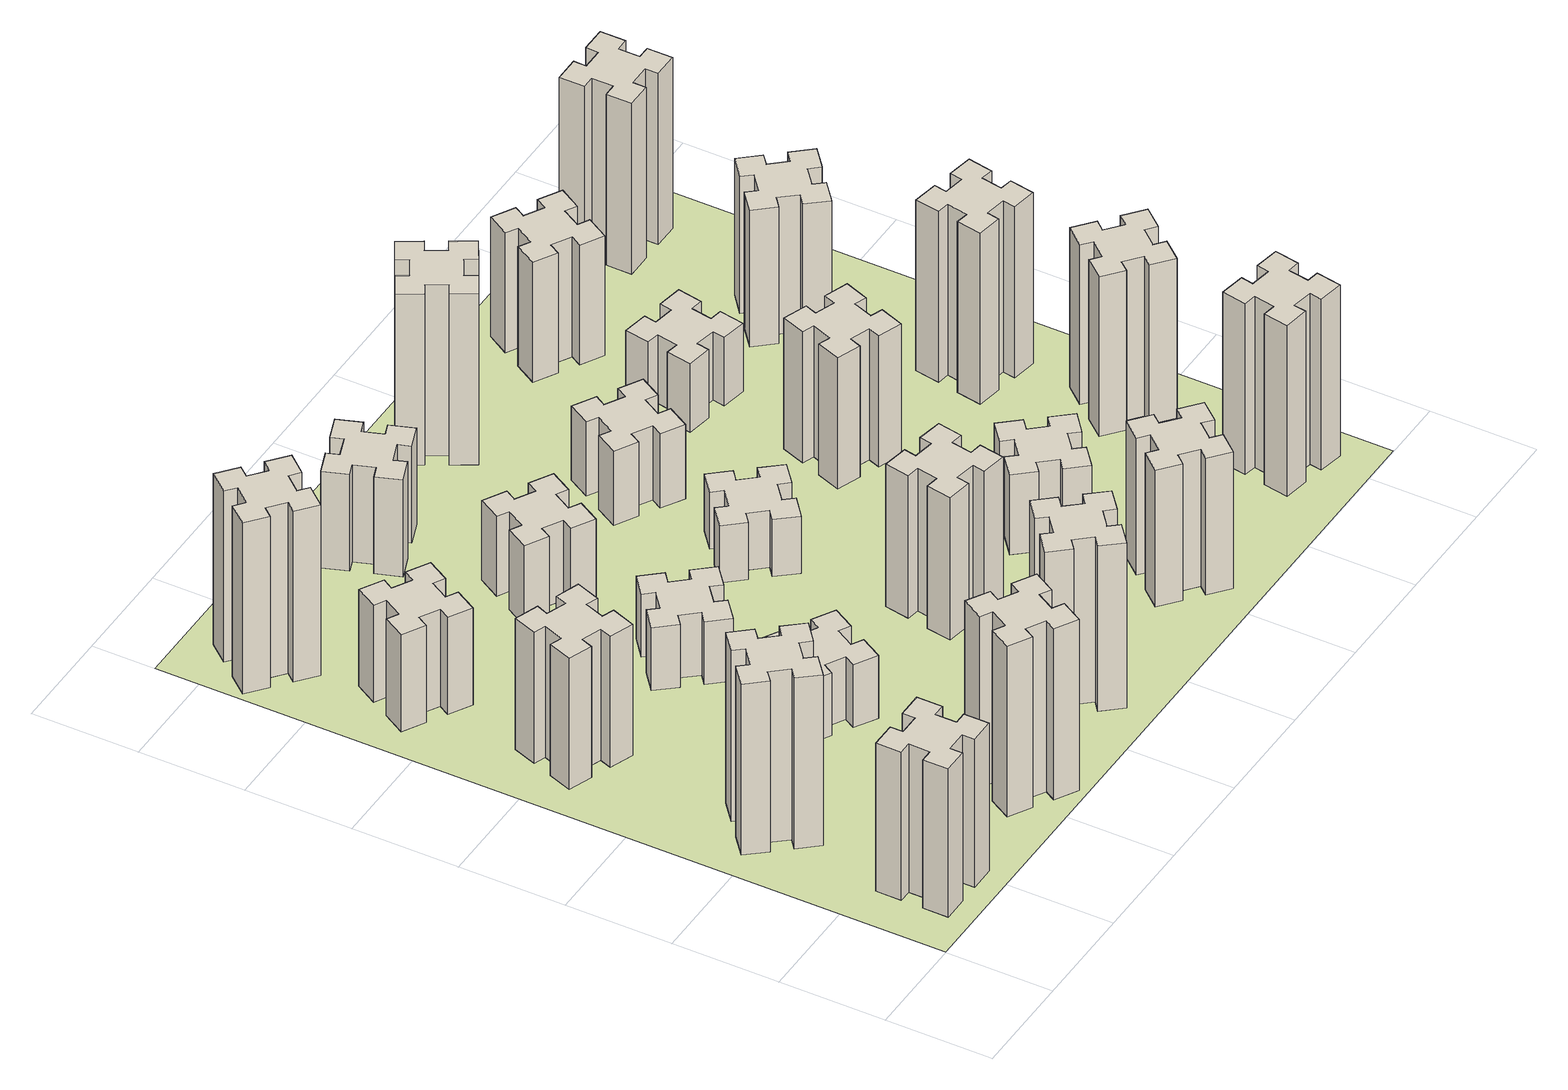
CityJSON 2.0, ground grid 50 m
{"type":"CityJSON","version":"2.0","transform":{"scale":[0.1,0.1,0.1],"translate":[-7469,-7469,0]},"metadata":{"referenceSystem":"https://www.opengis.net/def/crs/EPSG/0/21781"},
"CityObjects":{
"building1":{"type":"Building","attributes":{"class":"1000","function":"1000","usage":"1000","yearOfConstruction":2016,"roofType":"1000","measuredHeight":78,"storeysAboveGround":30,"storeysBelowGround":0},"geometry":[{"type":"Solid","lod":"1","boundaries":[[[[0,1,2,3,4,5,6,7,8,9,10,11,12,13,14,15,16,17,18,19]],[[17,16,20,21]],[[16,15,22,20]],[[15,14,23,22]],[[14,13,24,23]],[[13,12,25,24]],[[12,11,26,25]],[[11,10,27,26]],[[10,9,28,27]],[[9,8,29,28]],[[8,7,30,29]],[[7,6,31,30]],[[6,5,32,31]],[[5,4,33,32]],[[4,3,34,33]],[[3,2,35,34]],[[2,1,36,35]],[[1,0,37,36]],[[0,19,38,37]],[[19,18,39,38]],[[18,17,21,39]],[[24,25,26,27,28,29,30,31,32,33,34,35,36,37,38,39,21,20,22,23]]]]}]},
"building2":{"type":"Building","attributes":{"class":"1000","function":"1000","usage":"1000","yearOfConstruction":2016,"roofType":"1000","measuredHeight":90,"storeysAboveGround":30,"storeysBelowGround":0},"geometry":[{"type":"Solid","lod":"1","boundaries":[[[[40,41,42,43,44,45,46,47,48,49,50,51,52,53,54,55,56,57,58,59]],[[57,56,60,61]],[[56,55,62,60]],[[55,54,63,62]],[[54,53,64,63]],[[53,52,65,64]],[[52,51,66,65]],[[51,50,67,66]],[[50,49,68,67]],[[49,48,69,68]],[[48,47,70,69]],[[47,46,71,70]],[[46,45,72,71]],[[45,44,73,72]],[[44,43,74,73]],[[43,42,75,74]],[[42,41,76,75]],[[41,40,77,76]],[[40,59,78,77]],[[59,58,79,78]],[[58,57,61,79]],[[64,65,66,67,68,69,70,71,72,73,74,75,76,77,78,79,61,60,62,63]]]]}]},
"building3":{"type":"Building","attributes":{"class":"1000","function":"1000","usage":"1000","yearOfConstruction":2016,"roofType":"1000","measuredHeight":69,"storeysAboveGround":30,"storeysBelowGround":0},"geometry":[{"type":"Solid","lod":"1","boundaries":[[[[80,81,82,83,84,85,86,87,88,89,90,91,92,93,94,95,96,97,98,99]],[[97,96,100,101]],[[96,95,102,100]],[[95,94,103,102]],[[94,93,104,103]],[[93,92,105,104]],[[92,91,106,105]],[[91,90,107,106]],[[90,89,108,107]],[[89,88,109,108]],[[88,87,110,109]],[[87,86,111,110]],[[86,85,112,111]],[[85,84,113,112]],[[84,83,114,113]],[[83,82,115,114]],[[82,81,116,115]],[[81,80,117,116]],[[80,99,118,117]],[[99,98,119,118]],[[98,97,101,119]],[[104,105,106,107,108,109,110,111,112,113,114,115,116,117,118,119,101,100,102,103]]]]}]},
"building4":{"type":"Building","attributes":{"class":"1000","function":"1000","usage":"1000","yearOfConstruction":2016,"roofType":"1000","measuredHeight":51,"storeysAboveGround":30,"storeysBelowGround":0},"geometry":[{"type":"Solid","lod":"1","boundaries":[[[[120,121,122,123,124,125,126,127,128,129,130,131,132,133,134,135,136,137,138,139]],[[137,136,140,141]],[[136,135,142,140]],[[135,134,143,142]],[[134,133,144,143]],[[133,132,145,144]],[[132,131,146,145]],[[131,130,147,146]],[[130,129,148,147]],[[129,128,149,148]],[[128,127,150,149]],[[127,126,151,150]],[[126,125,152,151]],[[125,124,153,152]],[[124,123,154,153]],[[123,122,155,154]],[[122,121,156,155]],[[121,120,157,156]],[[120,139,158,157]],[[139,138,159,158]],[[138,137,141,159]],[[144,145,146,147,148,149,150,151,152,153,154,155,156,157,158,159,141,140,142,143]]]]}]},
"building5":{"type":"Building","attributes":{"class":"1000","function":"1000","usage":"1000","yearOfConstruction":2016,"roofType":"1000","measuredHeight":90,"storeysAboveGround":30,"storeysBelowGround":0},"geometry":[{"type":"Solid","lod":"1","boundaries":[[[[160,161,162,163,164,165,166,167,168,169,170,171,172,173,174,175,176,177,178,179]],[[177,176,180,181]],[[176,175,182,180]],[[175,174,183,182]],[[174,173,184,183]],[[173,172,185,184]],[[172,171,186,185]],[[171,170,187,186]],[[170,169,188,187]],[[169,168,189,188]],[[168,167,190,189]],[[167,166,191,190]],[[166,165,192,191]],[[165,164,193,192]],[[164,163,194,193]],[[163,162,195,194]],[[162,161,196,195]],[[161,160,197,196]],[[160,179,198,197]],[[179,178,199,198]],[[178,177,181,199]],[[184,185,186,187,188,189,190,191,192,193,194,195,196,197,198,199,181,180,182,183]]]]}]},
"building6":{"type":"Building","attributes":{"class":"1000","function":"1000","usage":"1000","yearOfConstruction":2016,"roofType":"1000","measuredHeight":90,"storeysAboveGround":30,"storeysBelowGround":0},"geometry":[{"type":"Solid","lod":"1","boundaries":[[[[200,201,202,203,204,205,206,207,208,209,210,211,212,213,214,215,216,217,218,219]],[[217,216,220,221]],[[216,215,222,220]],[[215,214,223,222]],[[214,213,224,223]],[[213,212,225,224]],[[212,211,226,225]],[[211,210,227,226]],[[210,209,228,227]],[[209,208,229,228]],[[208,207,230,229]],[[207,206,231,230]],[[206,205,232,231]],[[205,204,233,232]],[[204,203,234,233]],[[203,202,235,234]],[[202,201,236,235]],[[201,200,237,236]],[[200,219,238,237]],[[219,218,239,238]],[[218,217,221,239]],[[224,225,226,227,228,229,230,231,232,233,234,235,236,237,238,239,221,220,222,223]]]]}]},
"building7":{"type":"Building","attributes":{"class":"1000","function":"1000","usage":"1000","yearOfConstruction":2016,"roofType":"1000","measuredHeight":33,"storeysAboveGround":30,"storeysBelowGround":0},"geometry":[{"type":"Solid","lod":"1","boundaries":[[[[240,241,242,243,244,245,246,247,248,249,250,251,252,253,254,255,256,257,258,259]],[[257,256,260,261]],[[256,255,262,260]],[[255,254,263,262]],[[254,253,264,263]],[[253,252,265,264]],[[252,251,266,265]],[[251,250,267,266]],[[250,249,268,267]],[[249,248,269,268]],[[248,247,270,269]],[[247,246,271,270]],[[246,245,272,271]],[[245,244,273,272]],[[244,243,274,273]],[[243,242,275,274]],[[242,241,276,275]],[[241,240,277,276]],[[240,259,278,277]],[[259,258,279,278]],[[258,257,261,279]],[[264,265,266,267,268,269,270,271,272,273,274,275,276,277,278,279,261,260,262,263]]]]}]},
"building8":{"type":"Building","attributes":{"class":"1000","function":"1000","usage":"1000","yearOfConstruction":2016,"roofType":"1000","measuredHeight":33,"storeysAboveGround":30,"storeysBelowGround":0},"geometry":[{"type":"Solid","lod":"1","boundaries":[[[[280,281,282,283,284,285,286,287,288,289,290,291,292,293,294,295,296,297,298,299]],[[297,296,300,301]],[[296,295,302,300]],[[295,294,303,302]],[[294,293,304,303]],[[293,292,305,304]],[[292,291,306,305]],[[291,290,307,306]],[[290,289,308,307]],[[289,288,309,308]],[[288,287,310,309]],[[287,286,311,310]],[[286,285,312,311]],[[285,284,313,312]],[[284,283,314,313]],[[283,282,315,314]],[[282,281,316,315]],[[281,280,317,316]],[[280,299,318,317]],[[299,298,319,318]],[[298,297,301,319]],[[304,305,306,307,308,309,310,311,312,313,314,315,316,317,318,319,301,300,302,303]]]]}]},
"building9":{"type":"Building","attributes":{"class":"1000","function":"1000","usage":"1000","yearOfConstruction":2016,"roofType":"1000","measuredHeight":87,"storeysAboveGround":30,"storeysBelowGround":0},"geometry":[{"type":"Solid","lod":"1","boundaries":[[[[320,321,322,323,324,325,326,327,328,329,330,331,332,333,334,335,336,337,338,339]],[[337,336,340,341]],[[336,335,342,340]],[[335,334,343,342]],[[334,333,344,343]],[[333,332,345,344]],[[332,331,346,345]],[[331,330,347,346]],[[330,329,348,347]],[[329,328,349,348]],[[328,327,350,349]],[[327,326,351,350]],[[326,325,352,351]],[[325,324,353,352]],[[324,323,354,353]],[[323,322,355,354]],[[322,321,356,355]],[[321,320,357,356]],[[320,339,358,357]],[[339,338,359,358]],[[338,337,341,359]],[[344,345,346,347,348,349,350,351,352,353,354,355,356,357,358,359,341,340,342,343]]]]}]},
"building10":{"type":"Building","attributes":{"class":"1000","function":"1000","usage":"1000","yearOfConstruction":2016,"roofType":"1000","measuredHeight":42,"storeysAboveGround":30,"storeysBelowGround":0},"geometry":[{"type":"Solid","lod":"1","boundaries":[[[[360,361,362,363,364,365,366,367,368,369,370,371,372,373,374,375,376,377,378,379]],[[377,376,380,381]],[[376,375,382,380]],[[375,374,383,382]],[[374,373,384,383]],[[373,372,385,384]],[[372,371,386,385]],[[371,370,387,386]],[[370,369,388,387]],[[369,368,389,388]],[[368,367,390,389]],[[367,366,391,390]],[[366,365,392,391]],[[365,364,393,392]],[[364,363,394,393]],[[363,362,395,394]],[[362,361,396,395]],[[361,360,397,396]],[[360,379,398,397]],[[379,378,399,398]],[[378,377,381,399]],[[384,385,386,387,388,389,390,391,392,393,394,395,396,397,398,399,381,380,382,383]]]]}]},
"building11":{"type":"Building","attributes":{"class":"1000","function":"1000","usage":"1000","yearOfConstruction":2016,"roofType":"1000","measuredHeight":51,"storeysAboveGround":30,"storeysBelowGround":0},"geometry":[{"type":"Solid","lod":"1","boundaries":[[[[400,401,402,403,404,405,406,407,408,409,410,411,412,413,414,415,416,417,418,419]],[[417,416,420,421]],[[416,415,422,420]],[[415,414,423,422]],[[414,413,424,423]],[[413,412,425,424]],[[412,411,426,425]],[[411,410,427,426]],[[410,409,428,427]],[[409,408,429,428]],[[408,407,430,429]],[[407,406,431,430]],[[406,405,432,431]],[[405,404,433,432]],[[404,403,434,433]],[[403,402,435,434]],[[402,401,436,435]],[[401,400,437,436]],[[400,419,438,437]],[[419,418,439,438]],[[418,417,421,439]],[[424,425,426,427,428,429,430,431,432,433,434,435,436,437,438,439,421,420,422,423]]]]}]},
"building12":{"type":"Building","attributes":{"class":"1000","function":"1000","usage":"1000","yearOfConstruction":2016,"roofType":"1000","measuredHeight":75,"storeysAboveGround":30,"storeysBelowGround":0},"geometry":[{"type":"Solid","lod":"1","boundaries":[[[[440,441,442,443,444,445,446,447,448,449,450,451,452,453,454,455,456,457,458,459]],[[457,456,460,461]],[[456,455,462,460]],[[455,454,463,462]],[[454,453,464,463]],[[453,452,465,464]],[[452,451,466,465]],[[451,450,467,466]],[[450,449,468,467]],[[449,448,469,468]],[[448,447,470,469]],[[447,446,471,470]],[[446,445,472,471]],[[445,444,473,472]],[[444,443,474,473]],[[443,442,475,474]],[[442,441,476,475]],[[441,440,477,476]],[[440,459,478,477]],[[459,458,479,478]],[[458,457,461,479]],[[464,465,466,467,468,469,470,471,472,473,474,475,476,477,478,479,461,460,462,463]]]]}]},
"building13":{"type":"Building","attributes":{"class":"1000","function":"1000","usage":"1000","yearOfConstruction":2016,"roofType":"1000","measuredHeight":30,"storeysAboveGround":30,"storeysBelowGround":0},"geometry":[{"type":"Solid","lod":"1","boundaries":[[[[480,481,482,483,484,485,486,487,488,489,490,491,492,493,494,495,496,497,498,499]],[[497,496,500,501]],[[496,495,502,500]],[[495,494,503,502]],[[494,493,504,503]],[[493,492,505,504]],[[492,491,506,505]],[[491,490,507,506]],[[490,489,508,507]],[[489,488,509,508]],[[488,487,510,509]],[[487,486,511,510]],[[486,485,512,511]],[[485,484,513,512]],[[484,483,514,513]],[[483,482,515,514]],[[482,481,516,515]],[[481,480,517,516]],[[480,499,518,517]],[[499,498,519,518]],[[498,497,501,519]],[[504,505,506,507,508,509,510,511,512,513,514,515,516,517,518,519,501,500,502,503]]]]}]},
"building14":{"type":"Building","attributes":{"class":"1000","function":"1000","usage":"1000","yearOfConstruction":2016,"roofType":"1000","measuredHeight":72,"storeysAboveGround":30,"storeysBelowGround":0},"geometry":[{"type":"Solid","lod":"1","boundaries":[[[[520,521,522,523,524,525,526,527,528,529,530,531,532,533,534,535,536,537,538,539]],[[537,536,540,541]],[[536,535,542,540]],[[535,534,543,542]],[[534,533,544,543]],[[533,532,545,544]],[[532,531,546,545]],[[531,530,547,546]],[[530,529,548,547]],[[529,528,549,548]],[[528,527,550,549]],[[527,526,551,550]],[[526,525,552,551]],[[525,524,553,552]],[[524,523,554,553]],[[523,522,555,554]],[[522,521,556,555]],[[521,520,557,556]],[[520,539,558,557]],[[539,538,559,558]],[[538,537,541,559]],[[544,545,546,547,548,549,550,551,552,553,554,555,556,557,558,559,541,540,542,543]]]]}]},
"building15":{"type":"Building","attributes":{"class":"1000","function":"1000","usage":"1000","yearOfConstruction":2016,"roofType":"1000","measuredHeight":39,"storeysAboveGround":30,"storeysBelowGround":0},"geometry":[{"type":"Solid","lod":"1","boundaries":[[[[560,561,562,563,564,565,566,567,568,569,570,571,572,573,574,575,576,577,578,579]],[[577,576,580,581]],[[576,575,582,580]],[[575,574,583,582]],[[574,573,584,583]],[[573,572,585,584]],[[572,571,586,585]],[[571,570,587,586]],[[570,569,588,587]],[[569,568,589,588]],[[568,567,590,589]],[[567,566,591,590]],[[566,565,592,591]],[[565,564,593,592]],[[564,563,594,593]],[[563,562,595,594]],[[562,561,596,595]],[[561,560,597,596]],[[560,579,598,597]],[[579,578,599,598]],[[578,577,581,599]],[[584,585,586,587,588,589,590,591,592,593,594,595,596,597,598,599,581,580,582,583]]]]}]},
"building16":{"type":"Building","attributes":{"class":"1000","function":"1000","usage":"1000","yearOfConstruction":2016,"roofType":"1000","measuredHeight":90,"storeysAboveGround":30,"storeysBelowGround":0},"geometry":[{"type":"Solid","lod":"1","boundaries":[[[[600,601,602,603,604,605,606,607,608,609,610,611,612,613,614,615,616,617,618,619]],[[617,616,620,621]],[[616,615,622,620]],[[615,614,623,622]],[[614,613,624,623]],[[613,612,625,624]],[[612,611,626,625]],[[611,610,627,626]],[[610,609,628,627]],[[609,608,629,628]],[[608,607,630,629]],[[607,606,631,630]],[[606,605,632,631]],[[605,604,633,632]],[[604,603,634,633]],[[603,602,635,634]],[[602,601,636,635]],[[601,600,637,636]],[[600,619,638,637]],[[619,618,639,638]],[[618,617,621,639]],[[624,625,626,627,628,629,630,631,632,633,634,635,636,637,638,639,621,620,622,623]]]]}]},
"building17":{"type":"Building","attributes":{"class":"1000","function":"1000","usage":"1000","yearOfConstruction":2016,"roofType":"1000","measuredHeight":42,"storeysAboveGround":30,"storeysBelowGround":0},"geometry":[{"type":"Solid","lod":"1","boundaries":[[[[640,641,642,643,644,645,646,647,648,649,650,651,652,653,654,655,656,657,658,659]],[[657,656,660,661]],[[656,655,662,660]],[[655,654,663,662]],[[654,653,664,663]],[[653,652,665,664]],[[652,651,666,665]],[[651,650,667,666]],[[650,649,668,667]],[[649,648,669,668]],[[648,647,670,669]],[[647,646,671,670]],[[646,645,672,671]],[[645,644,673,672]],[[644,643,674,673]],[[643,642,675,674]],[[642,641,676,675]],[[641,640,677,676]],[[640,659,678,677]],[[659,658,679,678]],[[658,657,661,679]],[[664,665,666,667,668,669,670,671,672,673,674,675,676,677,678,679,661,660,662,663]]]]}]},
"building18":{"type":"Building","attributes":{"class":"1000","function":"1000","usage":"1000","yearOfConstruction":2016,"roofType":"1000","measuredHeight":69,"storeysAboveGround":30,"storeysBelowGround":0},"geometry":[{"type":"Solid","lod":"1","boundaries":[[[[680,681,682,683,684,685,686,687,688,689,690,691,692,693,694,695,696,697,698,699]],[[697,696,700,701]],[[696,695,702,700]],[[695,694,703,702]],[[694,693,704,703]],[[693,692,705,704]],[[692,691,706,705]],[[691,690,707,706]],[[690,689,708,707]],[[689,688,709,708]],[[688,687,710,709]],[[687,686,711,710]],[[686,685,712,711]],[[685,684,713,712]],[[684,683,714,713]],[[683,682,715,714]],[[682,681,716,715]],[[681,680,717,716]],[[680,699,718,717]],[[699,698,719,718]],[[698,697,701,719]],[[704,705,706,707,708,709,710,711,712,713,714,715,716,717,718,719,701,700,702,703]]]]}]},
"building19":{"type":"Building","attributes":{"class":"1000","function":"1000","usage":"1000","yearOfConstruction":2016,"roofType":"1000","measuredHeight":36,"storeysAboveGround":30,"storeysBelowGround":0},"geometry":[{"type":"Solid","lod":"1","boundaries":[[[[720,721,722,723,724,725,726,727,728,729,730,731,732,733,734,735,736,737,738,739]],[[737,736,740,741]],[[736,735,742,740]],[[735,734,743,742]],[[734,733,744,743]],[[733,732,745,744]],[[732,731,746,745]],[[731,730,747,746]],[[730,729,748,747]],[[729,728,749,748]],[[728,727,750,749]],[[727,726,751,750]],[[726,725,752,751]],[[725,724,753,752]],[[724,723,754,753]],[[723,722,755,754]],[[722,721,756,755]],[[721,720,757,756]],[[720,739,758,757]],[[739,738,759,758]],[[738,737,741,759]],[[744,745,746,747,748,749,750,751,752,753,754,755,756,757,758,759,741,740,742,743]]]]}]},
"building20":{"type":"Building","attributes":{"class":"1000","function":"1000","usage":"1000","yearOfConstruction":2016,"roofType":"1000","measuredHeight":90,"storeysAboveGround":30,"storeysBelowGround":0},"geometry":[{"type":"Solid","lod":"1","boundaries":[[[[760,761,762,763,764,765,766,767,768,769,770,771,772,773,774,775,776,777,778,779]],[[777,776,780,781]],[[776,775,782,780]],[[775,774,783,782]],[[774,773,784,783]],[[773,772,785,784]],[[772,771,786,785]],[[771,770,787,786]],[[770,769,788,787]],[[769,768,789,788]],[[768,767,790,789]],[[767,766,791,790]],[[766,765,792,791]],[[765,764,793,792]],[[764,763,794,793]],[[763,762,795,794]],[[762,761,796,795]],[[761,760,797,796]],[[760,779,798,797]],[[779,778,799,798]],[[778,777,781,799]],[[784,785,786,787,788,789,790,791,792,793,794,795,796,797,798,799,781,780,782,783]]]]}]},
"building21":{"type":"Building","attributes":{"class":"1000","function":"1000","usage":"1000","yearOfConstruction":2016,"roofType":"1000","measuredHeight":63,"storeysAboveGround":30,"storeysBelowGround":0},"geometry":[{"type":"Solid","lod":"1","boundaries":[[[[800,801,802,803,804,805,806,807,808,809,810,811,812,813,814,815,816,817,818,819]],[[817,816,820,821]],[[816,815,822,820]],[[815,814,823,822]],[[814,813,824,823]],[[813,812,825,824]],[[812,811,826,825]],[[811,810,827,826]],[[810,809,828,827]],[[809,808,829,828]],[[808,807,830,829]],[[807,806,831,830]],[[806,805,832,831]],[[805,804,833,832]],[[804,803,834,833]],[[803,802,835,834]],[[802,801,836,835]],[[801,800,837,836]],[[800,819,838,837]],[[819,818,839,838]],[[818,817,821,839]],[[824,825,826,827,828,829,830,831,832,833,834,835,836,837,838,839,821,820,822,823]]]]}]},
"building22":{"type":"Building","attributes":{"class":"1000","function":"1000","usage":"1000","yearOfConstruction":2016,"roofType":"1000","measuredHeight":84,"storeysAboveGround":30,"storeysBelowGround":0},"geometry":[{"type":"Solid","lod":"1","boundaries":[[[[840,841,842,843,844,845,846,847,848,849,850,851,852,853,854,855,856,857,858,859]],[[857,856,860,861]],[[856,855,862,860]],[[855,854,863,862]],[[854,853,864,863]],[[853,852,865,864]],[[852,851,866,865]],[[851,850,867,866]],[[850,849,868,867]],[[849,848,869,868]],[[848,847,870,869]],[[847,846,871,870]],[[846,845,872,871]],[[845,844,873,872]],[[844,843,874,873]],[[843,842,875,874]],[[842,841,876,875]],[[841,840,877,876]],[[840,859,878,877]],[[859,858,879,878]],[[858,857,861,879]],[[864,865,866,867,868,869,870,871,872,873,874,875,876,877,878,879,861,860,862,863]]]]}]},
"building23":{"type":"Building","attributes":{"class":"1000","function":"1000","usage":"1000","yearOfConstruction":2016,"roofType":"1000","measuredHeight":90,"storeysAboveGround":30,"storeysBelowGround":0},"geometry":[{"type":"Solid","lod":"1","boundaries":[[[[880,881,882,883,884,885,886,887,888,889,890,891,892,893,894,895,896,897,898,899]],[[897,896,900,901]],[[896,895,902,900]],[[895,894,903,902]],[[894,893,904,903]],[[893,892,905,904]],[[892,891,906,905]],[[891,890,907,906]],[[890,889,908,907]],[[889,888,909,908]],[[888,887,910,909]],[[887,886,911,910]],[[886,885,912,911]],[[885,884,913,912]],[[884,883,914,913]],[[883,882,915,914]],[[882,881,916,915]],[[881,880,917,916]],[[880,899,918,917]],[[899,898,919,918]],[[898,897,901,919]],[[904,905,906,907,908,909,910,911,912,913,914,915,916,917,918,919,901,900,902,903]]]]}]},
"building24":{"type":"Building","attributes":{"class":"1000","function":"1000","usage":"1000","yearOfConstruction":2016,"roofType":"1000","measuredHeight":72,"storeysAboveGround":30,"storeysBelowGround":0},"geometry":[{"type":"Solid","lod":"1","boundaries":[[[[920,921,922,923,924,925,926,927,928,929,930,931,932,933,934,935,936,937,938,939]],[[937,936,940,941]],[[936,935,942,940]],[[935,934,943,942]],[[934,933,944,943]],[[933,932,945,944]],[[932,931,946,945]],[[931,930,947,946]],[[930,929,948,947]],[[929,928,949,948]],[[928,927,950,949]],[[927,926,951,950]],[[926,925,952,951]],[[925,924,953,952]],[[924,923,954,953]],[[923,922,955,954]],[[922,921,956,955]],[[921,920,957,956]],[[920,939,958,957]],[[939,938,959,958]],[[938,937,941,959]],[[944,945,946,947,948,949,950,951,952,953,954,955,956,957,958,959,941,940,942,943]]]]}]},
"building25":{"type":"Building","attributes":{"class":"1000","function":"1000","usage":"1000","yearOfConstruction":2016,"roofType":"1000","measuredHeight":90,"storeysAboveGround":30,"storeysBelowGround":0},"geometry":[{"type":"Solid","lod":"1","boundaries":[[[[960,961,962,963,964,965,966,967,968,969,970,971,972,973,974,975,976,977,978,979]],[[977,976,980,981]],[[976,975,982,980]],[[975,974,983,982]],[[974,973,984,983]],[[973,972,985,984]],[[972,971,986,985]],[[971,970,987,986]],[[970,969,988,987]],[[969,968,989,988]],[[968,967,990,989]],[[967,966,991,990]],[[966,965,992,991]],[[965,964,993,992]],[[964,963,994,993]],[[963,962,995,994]],[[962,961,996,995]],[[961,960,997,996]],[[960,979,998,997]],[[979,978,999,998]],[[978,977,981,999]],[[984,985,986,987,988,989,990,991,992,993,994,995,996,997,998,999,981,980,982,983]]]]}]},
"landuse1":{"type":"LandUse","attributes":{"name":"plot1","function":"1010"},"geometry":[{"type":"MultiSurface","lod":"1","boundaries":[[[1000,1001,1002,1003]]]}]}
},
"vertices":[
[265,325,0],[265,225,0],[205,225,0],[205,105,0],[325,105,0],[325,165,0],[425,165,0],[425,105,0],[545,105,0],[545,225,0],[485,225,0],[485,325,0],[545,325,0],[545,445,0],[425,445,0],[425,385,0],[325,385,0],[325,445,0],[205,445,0],[205,325,0],[325,385,780],[325,445,780],[425,385,780],[425,445,780],[545,445,780],[545,325,780],[485,325,780],[485,225,780],[545,225,780],[545,105,780],[425,105,780],[425,165,780],[325,165,780],[325,105,780],[205,105,780],[205,225,780],[265,225,780],[265,325,780],[205,325,780],[205,445,780],
[492,1048,0],[427,1124,0],[473,1163,0],[396,1255,0],[304,1178,0],[343,1132,0],[266,1067,0],[228,1113,0],[136,1036,0],[213,944,0],[259,983,0],[323,906,0],[277,868,0],[354,776,0],[446,853,0],[408,899,0],[484,963,0],[523,917,0],[615,994,0],[538,1086,0],[484,963,900],[523,917,900],[408,899,900],[446,853,900],[354,776,900],[277,868,900],[323,906,900],[259,983,900],[213,944,900],[136,1036,900],[228,1113,900],[266,1067,900],[343,1132,900],[304,1178,900],[396,1255,900],[473,1163,900],[427,1124,900],[492,1048,900],[538,1086,900],[615,994,900],
[291,1869,0],[385,1835,0],[364,1779,0],[477,1737,0],[518,1850,0],[462,1871,0],[496,1965,0],[552,1944,0],[593,2057,0],[480,2098,0],[460,2042,0],[366,2076,0],[387,2132,0],[274,2173,0],[233,2060,0],[289,2040,0],[255,1946,0],[199,1967,0],[157,1854,0],[270,1813,0],[255,1946,690],[199,1967,690],[289,2040,690],[233,2060,690],[274,2173,690],[387,2132,690],[366,2076,690],[460,2042,690],[480,2098,690],[593,2057,690],[552,1944,690],[496,1965,690],[462,1871,690],[518,1850,690],[477,1737,690],[364,1779,690],[385,1835,690],[291,1869,690],[270,1813,690],[157,1854,690],
[446,2597,0],[496,2684,0],[548,2654,0],[608,2758,0],[504,2818,0],[474,2766,0],[387,2816,0],[417,2868,0],[313,2928,0],[253,2824,0],[305,2794,0],[255,2707,0],[203,2737,0],[143,2633,0],[247,2573,0],[277,2625,0],[364,2575,0],[334,2523,0],[438,2463,0],[498,2567,0],[364,2575,510],[334,2523,510],[277,2625,510],[247,2573,510],[143,2633,510],[203,2737,510],[255,2707,510],[305,2794,510],[253,2824,510],[313,2928,510],[417,2868,510],[387,2816,510],[474,2766,510],[504,2818,510],[608,2758,510],[548,2654,510],[496,2684,510],[446,2597,510],[498,2567,510],[438,2463,510],
[1214,346,0],[1127,396,0],[1157,448,0],[1053,508,0],[993,404,0],[1045,374,0],[995,287,0],[943,317,0],[883,213,0],[987,153,0],[1017,205,0],[1104,155,0],[1074,103,0],[1178,43,0],[1238,147,0],[1186,177,0],[1236,264,0],[1288,234,0],[1348,338,0],[1244,398,0],[1236,264,900],[1288,234,900],[1186,177,900],[1238,147,900],[1178,43,900],[1074,103,900],[1104,155,900],[1017,205,900],[987,153,900],[883,213,900],[943,317,900],[995,287,900],[1045,374,900],[993,404,900],[1053,508,900],[1157,448,900],[1127,396,900],[1214,346,900],[1244,398,900],[1348,338,900],
[384,3387,0],[308,3452,0],[346,3498,0],[254,3575,0],[177,3483,0],[223,3444,0],[159,3368,0],[113,3406,0],[36,3314,0],[128,3237,0],[166,3283,0],[243,3219,0],[204,3173,0],[296,3096,0],[373,3188,0],[327,3226,0],[392,3303,0],[438,3264,0],[515,3356,0],[423,3433,0],[392,3303,900],[438,3264,900],[327,3226,900],[373,3188,900],[296,3096,900],[204,3173,900],[243,3219,900],[166,3283,900],[128,3237,900],[36,3314,900],[113,3406,900],[159,3368,900],[223,3444,900],[177,3483,900],[254,3575,900],[346,3498,900],[308,3452,900],[384,3387,900],[423,3433,900],[515,3356,900],
[1186,1117,0],[1236,1204,0],[1288,1174,0],[1348,1278,0],[1244,1338,0],[1214,1286,0],[1127,1336,0],[1157,1388,0],[1053,1448,0],[993,1344,0],[1045,1314,0],[995,1227,0],[943,1257,0],[883,1153,0],[987,1093,0],[1017,1145,0],[1104,1095,0],[1074,1043,0],[1178,983,0],[1238,1087,0],[1104,1095,330],[1074,1043,330],[1017,1145,330],[987,1093,330],[883,1153,330],[943,1257,330],[995,1227,330],[1045,1314,330],[993,1344,330],[1053,1448,330],[1157,1388,330],[1127,1336,330],[1214,1286,330],[1244,1338,330],[1348,1278,330],[1288,1174,330],[1236,1204,330],[1186,1117,330],[1238,1087,330],[1178,983,330],
[1083,1972,0],[1006,1907,0],[968,1953,0],[876,1876,0],[953,1784,0],[999,1823,0],[1063,1746,0],[1017,1708,0],[1094,1616,0],[1186,1693,0],[1148,1739,0],[1224,1803,0],[1263,1757,0],[1355,1834,0],[1278,1926,0],[1232,1888,0],[1167,1964,0],[1213,2003,0],[1136,2095,0],[1044,2018,0],[1167,1964,330],[1213,2003,330],[1232,1888,330],[1278,1926,330],[1355,1834,330],[1263,1757,330],[1224,1803,330],[1148,1739,330],[1186,1693,330],[1094,1616,330],[1017,1708,330],[1063,1746,330],[999,1823,330],[953,1784,330],[876,1876,330],[968,1953,330],[1006,1907,330],[1083,1972,330],[1044,2018,330],[1136,2095,330],
[1639,343,0],[1703,266,0],[1657,228,0],[1734,136,0],[1826,213,0],[1788,259,0],[1864,323,0],[1903,277,0],[1995,354,0],[1918,446,0],[1872,408,0],[1807,484,0],[1853,523,0],[1776,615,0],[1684,538,0],[1723,492,0],[1646,427,0],[1608,473,0],[1516,396,0],[1593,304,0],[1646,427,870],[1608,473,870],[1723,492,870],[1684,538,870],[1776,615,870],[1853,523,870],[1807,484,870],[1872,408,870],[1918,446,870],[1995,354,870],[1903,277,870],[1864,323,870],[1788,259,870],[1826,213,870],[1734,136,870],[1657,228,870],[1703,266,870],[1639,343,870],[1593,304,870],[1516,396,870],
[1314,2666,0],[1227,2716,0],[1257,2768,0],[1153,2828,0],[1093,2724,0],[1145,2694,0],[1095,2607,0],[1043,2637,0],[983,2533,0],[1087,2473,0],[1117,2525,0],[1204,2475,0],[1174,2423,0],[1278,2363,0],[1338,2467,0],[1286,2497,0],[1336,2584,0],[1388,2554,0],[1448,2658,0],[1344,2718,0],[1336,2584,420],[1388,2554,420],[1286,2497,420],[1338,2467,420],[1278,2363,420],[1174,2423,420],[1204,2475,420],[1117,2525,420],[1087,2473,420],[983,2533,420],[1043,2637,420],[1095,2607,420],[1145,2694,420],[1093,2724,420],[1153,2828,420],[1257,2768,420],[1227,2716,420],[1314,2666,420],[1344,2718,420],[1448,2658,420],
[1125,3456,0],[1031,3422,0],[1010,3478,0],[897,3437,0],[939,3324,0],[995,3345,0],[1029,3251,0],[973,3230,0],[1014,3117,0],[1127,3159,0],[1106,3215,0],[1200,3249,0],[1220,3193,0],[1333,3234,0],[1292,3347,0],[1236,3326,0],[1202,3420,0],[1258,3440,0],[1217,3553,0],[1104,3512,0],[1202,3420,510],[1258,3440,510],[1236,3326,510],[1292,3347,510],[1333,3234,510],[1220,3193,510],[1200,3249,510],[1106,3215,510],[1127,3159,510],[1014,3117,510],[973,3230,510],[1029,3251,510],[995,3345,510],[939,3324,510],[897,3437,510],[1010,3478,510],[1031,3422,510],[1125,3456,510],[1104,3512,510],[1217,3553,510],
[2055,1047,0],[2072,1145,0],[2131,1135,0],[2152,1253,0],[2034,1274,0],[2024,1215,0],[1925,1232,0],[1936,1291,0],[1817,1312,0],[1797,1194,0],[1856,1184,0],[1838,1085,0],[1779,1096,0],[1758,977,0],[1877,957,0],[1887,1016,0],[1985,998,0],[1975,939,0],[2093,918,0],[2114,1037,0],[1985,998,750],[1975,939,750],[1887,1016,750],[1877,957,750],[1758,977,750],[1779,1096,750],[1838,1085,750],[1856,1184,750],[1797,1194,750],[1817,1312,750],[1936,1291,750],[1925,1232,750],[2024,1215,750],[2034,1274,750],[2152,1253,750],[2131,1135,750],[2072,1145,750],[2055,1047,750],[2114,1037,750],[2093,918,750],
[1972,1988,0],[1907,2064,0],[1953,2103,0],[1876,2195,0],[1784,2118,0],[1823,2072,0],[1746,2007,0],[1708,2053,0],[1616,1976,0],[1693,1884,0],[1739,1923,0],[1803,1846,0],[1757,1808,0],[1834,1716,0],[1926,1793,0],[1888,1839,0],[1964,1903,0],[2003,1857,0],[2095,1934,0],[2018,2026,0],[1964,1903,300],[2003,1857,300],[1888,1839,300],[1926,1793,300],[1834,1716,300],[1757,1808,300],[1803,1846,300],[1739,1923,300],[1693,1884,300],[1616,1976,300],[1708,2053,300],[1746,2007,300],[1823,2072,300],[1784,2118,300],[1876,2195,300],[1953,2103,300],[1907,2064,300],[1972,1988,300],[2018,2026,300],[2095,1934,300],
[2486,323,0],[2563,259,0],[2524,213,0],[2616,136,0],[2693,228,0],[2647,266,0],[2712,343,0],[2758,304,0],[2835,396,0],[2743,473,0],[2704,427,0],[2628,492,0],[2666,538,0],[2574,615,0],[2497,523,0],[2543,484,0],[2479,408,0],[2433,446,0],[2356,354,0],[2448,277,0],[2479,408,720],[2433,446,720],[2543,484,720],[2497,523,720],[2574,615,720],[2666,538,720],[2628,492,720],[2704,427,720],[2743,473,720],[2835,396,720],[2758,304,720],[2712,343,720],[2647,266,720],[2693,228,720],[2616,136,720],[2524,213,720],[2563,259,720],[2486,323,720],[2448,277,720],[2356,354,720],
[2026,2497,0],[2076,2584,0],[2128,2554,0],[2188,2658,0],[2084,2718,0],[2054,2666,0],[1967,2716,0],[1997,2768,0],[1893,2828,0],[1833,2724,0],[1885,2694,0],[1835,2607,0],[1783,2637,0],[1723,2533,0],[1827,2473,0],[1857,2525,0],[1944,2475,0],[1914,2423,0],[2018,2363,0],[2078,2467,0],[1944,2475,390],[1914,2423,390],[1857,2525,390],[1827,2473,390],[1723,2533,390],[1783,2637,390],[1835,2607,390],[1885,2694,390],[1833,2724,390],[1893,2828,390],[1997,2768,390],[1967,2716,390],[2054,2666,390],[2084,2718,390],[2188,2658,390],[2128,2554,390],[2076,2584,390],[2026,2497,390],[2078,2467,390],[2018,2363,390],
[1844,3556,0],[1757,3506,0],[1727,3558,0],[1623,3498,0],[1683,3394,0],[1735,3424,0],[1785,3337,0],[1733,3307,0],[1793,3203,0],[1897,3263,0],[1867,3315,0],[1954,3365,0],[1984,3313,0],[2088,3373,0],[2028,3477,0],[1976,3447,0],[1926,3534,0],[1978,3564,0],[1918,3668,0],[1814,3608,0],[1926,3534,900],[1978,3564,900],[1976,3447,900],[2028,3477,900],[2088,3373,900],[1984,3313,900],[1954,3365,900],[1867,3315,900],[1897,3263,900],[1793,3203,900],[1733,3307,900],[1785,3337,900],[1735,3424,900],[1683,3394,900],[1623,3498,900],[1727,3558,900],[1757,3506,900],[1844,3556,900],[1814,3608,900],[1918,3668,900],
[2563,1132,0],[2486,1067,0],[2448,1113,0],[2356,1036,0],[2433,944,0],[2479,983,0],[2543,906,0],[2497,868,0],[2574,776,0],[2666,853,0],[2628,899,0],[2704,963,0],[2743,917,0],[2835,994,0],[2758,1086,0],[2712,1048,0],[2647,1124,0],[2693,1163,0],[2616,1255,0],[2524,1178,0],[2647,1124,420],[2693,1163,420],[2712,1048,420],[2758,1086,420],[2835,994,420],[2743,917,420],[2704,963,420],[2628,899,420],[2666,853,420],[2574,776,420],[2497,868,420],[2543,906,420],[2479,983,420],[2433,944,420],[2356,1036,420],[2448,1113,420],[2486,1067,420],[2563,1132,420],[2524,1178,420],[2616,1255,420],
[2682,1871,0],[2716,1965,0],[2772,1944,0],[2813,2057,0],[2700,2098,0],[2680,2042,0],[2586,2076,0],[2607,2132,0],[2494,2173,0],[2453,2060,0],[2509,2040,0],[2475,1946,0],[2419,1967,0],[2377,1854,0],[2490,1813,0],[2511,1869,0],[2605,1835,0],[2584,1779,0],[2697,1737,0],[2738,1850,0],[2605,1835,690],[2584,1779,690],[2511,1869,690],[2490,1813,690],[2377,1854,690],[2419,1967,690],[2475,1946,690],[2509,2040,690],[2453,2060,690],[2494,2173,690],[2607,2132,690],[2586,2076,690],[2680,2042,690],[2700,2098,690],[2813,2057,690],[2772,1944,690],[2716,1965,690],[2682,1871,690],[2738,1850,690],[2697,1737,690],
[2664,2795,0],[2565,2812,0],[2576,2871,0],[2457,2892,0],[2437,2774,0],[2496,2764,0],[2478,2665,0],[2419,2676,0],[2398,2557,0],[2517,2537,0],[2527,2596,0],[2625,2578,0],[2615,2519,0],[2733,2498,0],[2754,2617,0],[2695,2627,0],[2712,2725,0],[2771,2715,0],[2792,2833,0],[2674,2854,0],[2712,2725,360],[2771,2715,360],[2695,2627,360],[2754,2617,360],[2733,2498,360],[2615,2519,360],[2625,2578,360],[2527,2596,360],[2517,2537,360],[2398,2557,360],[2419,2676,360],[2478,2665,360],[2496,2764,360],[2437,2774,360],[2457,2892,360],[2576,2871,360],[2565,2812,360],[2664,2795,360],[2674,2854,360],[2792,2833,360],
[3504,475,0],[3405,492,0],[3416,551,0],[3297,572,0],[3277,454,0],[3336,444,0],[3318,345,0],[3259,356,0],[3238,237,0],[3357,217,0],[3367,276,0],[3465,258,0],[3455,199,0],[3573,178,0],[3594,297,0],[3535,307,0],[3552,405,0],[3611,395,0],[3632,513,0],[3514,534,0],[3552,405,900],[3611,395,900],[3535,307,900],[3594,297,900],[3573,178,900],[3455,199,900],[3465,258,900],[3367,276,900],[3357,217,900],[3238,237,900],[3259,356,900],[3318,345,900],[3336,444,900],[3277,454,900],[3297,572,900],[3416,551,900],[3405,492,900],[3504,475,900],[3514,534,900],[3632,513,900],
[2497,3265,0],[2584,3215,0],[2554,3163,0],[2658,3103,0],[2718,3207,0],[2666,3237,0],[2716,3324,0],[2768,3294,0],[2828,3398,0],[2724,3458,0],[2694,3406,0],[2607,3456,0],[2637,3508,0],[2533,3568,0],[2473,3464,0],[2525,3434,0],[2475,3347,0],[2423,3377,0],[2363,3273,0],[2467,3213,0],[2475,3347,630],[2423,3377,630],[2525,3434,630],[2473,3464,630],[2533,3568,630],[2637,3508,630],[2607,3456,630],[2694,3406,630],[2724,3458,630],[2828,3398,630],[2768,3294,630],[2716,3324,630],[2666,3237,630],[2718,3207,630],[2658,3103,630],[2554,3163,630],[2584,3215,630],[2497,3265,630],[2467,3213,630],[2363,3273,630],
[3487,1006,0],[3552,1083,0],[3598,1044,0],[3675,1136,0],[3583,1213,0],[3544,1167,0],[3468,1232,0],[3506,1278,0],[3414,1355,0],[3337,1263,0],[3383,1224,0],[3319,1148,0],[3273,1186,0],[3196,1094,0],[3288,1017,0],[3326,1063,0],[3403,999,0],[3364,953,0],[3456,876,0],[3533,968,0],[3403,999,840],[3364,953,840],[3326,1063,840],[3288,1017,840],[3196,1094,840],[3273,1186,840],[3319,1148,840],[3383,1224,840],[3337,1263,840],[3414,1355,840],[3506,1278,840],[3468,1232,840],[3544,1167,840],[3583,1213,840],[3675,1136,840],[3598,1044,840],[3552,1083,840],[3487,1006,840],[3533,968,840],[3456,876,840],
[3267,1656,0],[3365,1638,0],[3355,1579,0],[3473,1558,0],[3494,1677,0],[3435,1687,0],[3452,1785,0],[3511,1775,0],[3532,1893,0],[3414,1914,0],[3404,1855,0],[3305,1872,0],[3316,1931,0],[3197,1952,0],[3177,1834,0],[3236,1824,0],[3218,1725,0],[3159,1736,0],[3138,1617,0],[3257,1597,0],[3218,1725,900],[3159,1736,900],[3236,1824,900],[3177,1834,900],[3197,1952,900],[3316,1931,900],[3305,1872,900],[3404,1855,900],[3414,1914,900],[3532,1893,900],[3511,1775,900],[3452,1785,900],[3435,1687,900],[3494,1677,900],[3473,1558,900],[3355,1579,900],[3365,1638,900],[3267,1656,900],[3257,1597,900],[3138,1617,900],
[3119,2563,0],[3183,2486,0],[3137,2448,0],[3214,2356,0],[3306,2433,0],[3268,2479,0],[3344,2543,0],[3383,2497,0],[3475,2574,0],[3398,2666,0],[3352,2628,0],[3287,2704,0],[3333,2743,0],[3256,2835,0],[3164,2758,0],[3203,2712,0],[3126,2647,0],[3088,2693,0],[2996,2616,0],[3073,2524,0],[3126,2647,720],[3088,2693,720],[3203,2712,720],[3164,2758,720],[3256,2835,720],[3333,2743,720],[3287,2704,720],[3352,2628,720],[3398,2666,720],[3475,2574,720],[3383,2497,720],[3344,2543,720],[3268,2479,720],[3306,2433,720],[3214,2356,720],[3137,2448,720],[3183,2486,720],[3119,2563,720],[3073,2524,720],[2996,2616,720],
[3285,3325,0],[3385,3325,0],[3385,3265,0],[3505,3265,0],[3505,3385,0],[3445,3385,0],[3445,3485,0],[3505,3485,0],[3505,3605,0],[3385,3605,0],[3385,3545,0],[3285,3545,0],[3285,3605,0],[3165,3605,0],[3165,3485,0],[3225,3485,0],[3225,3385,0],[3165,3385,0],[3165,3265,0],[3285,3265,0],[3225,3385,900],[3165,3385,900],[3225,3485,900],[3165,3485,900],[3165,3605,900],[3285,3605,900],[3285,3545,900],[3385,3545,900],[3385,3605,900],[3505,3605,900],[3505,3485,900],[3445,3485,900],[3445,3385,900],[3505,3385,900],[3505,3265,900],[3385,3265,900],[3385,3325,900],[3285,3325,900],[3285,3265,900],[3165,3265,900],
[5,3705,0],[3705,3705,0],[3705,5,0],[5,5,0]
]}
